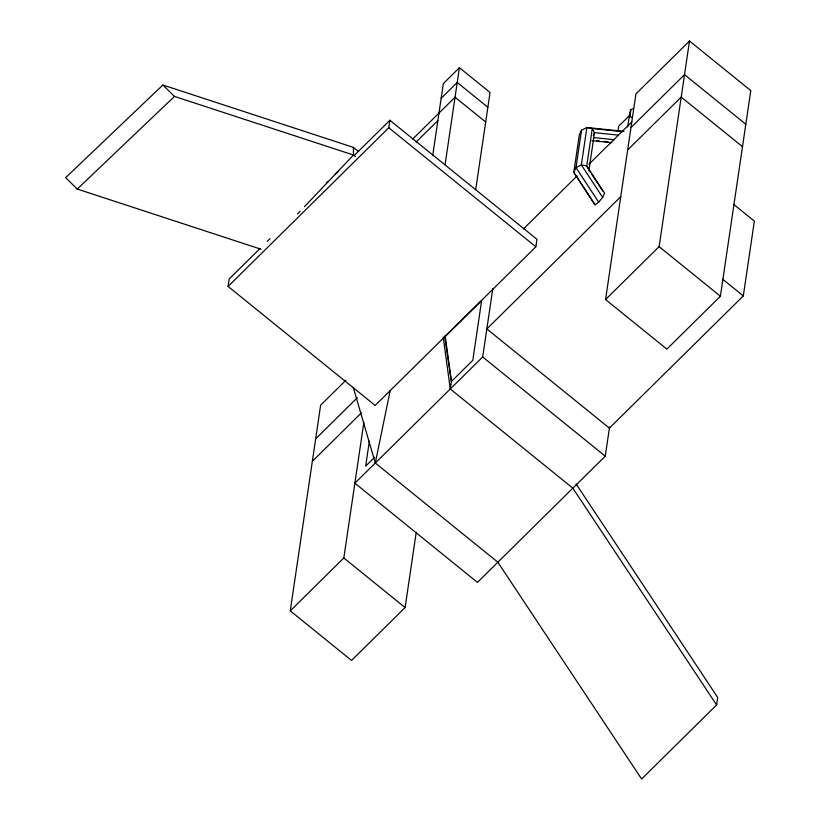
<?xml version="1.0" encoding="UTF-8"?>
<svg xmlns="http://www.w3.org/2000/svg" width="820" height="820" viewBox="0 0 820 820"><rect width="100%" height="100%" fill="white"/><g stroke="black" fill="none" stroke-linecap="round" stroke-linejoin="round"><path stroke-width="1.23" d="M354.486 155.236L389.889 120.273L536.967 239.307L535.86 246.789L375.17 405.459L228.093 286.426L229.2 278.943L260.063 248.47M416.222 532.323L405.111 607.569L351.544 660.448L290.27 610.859L320.63 405.213L346.05 380.111M228.093 286.426L388.782 127.756L389.889 120.273M290.27 610.859L343.826 557.969L363.865 422.3M369.359 441.201L365.679 466.129L374.607 457.314M432.683 155.697L443.333 83.568L459.405 67.701L490.042 92.496L475.682 189.717M445.045 164.912L459.405 67.701M353.215 387.204L375.293 463.023L497.853 562.223L641.619 779L716.608 704.954L572.842 488.177L450.282 388.987L451.389 381.505L445.209 335.831M609.567 427.015L605.262 456.166L477.435 582.384L354.875 483.185L482.693 356.977L492.81 288.507M623.989 131.385L586.884 127.52L581.524 130.195L575.999 167.587L573.785 172.385L595.053 204.815L598.672 202.171L602.628 197.343L604.586 193.151L586.73 165.917L592.255 128.525L622.575 131.692M590.338 172.118L588.965 170.017L594.49 132.635L592.255 128.525L586.884 127.52L581.37 164.912L602.628 197.343M617.983 131.169L618.721 126.188L629.432 115.61L632.302 117.936M627.761 126.905L629.883 112.258L630.877 109.665L633.675 108.517M629.78 117.137L630.877 109.665M605.57 299.536L635.93 93.89L689.497 41L750.782 90.6L720.411 296.235L666.845 349.125L605.57 299.536L659.126 246.646L689.497 41M620.75 196.708L486.834 328.933L609.403 428.122L743.309 295.907L754.359 221.123L733.603 204.323M716.608 704.954L717.715 697.482L576.06 483.882M375.293 463.023L390.207 390.474M581.524 130.195L579.309 135.003L573.785 172.385L595.053 204.815M593.157 135.515L594.49 132.635L618.178 135.105M297.486 214.03L300.11 211.263M304.486 206.66L353.502 155.031L353.389 147.395L162.883 85.013L65.641 177.653L77.254 189.051L260.914 249.188M267.33 241.295L270.057 238.61M326.339 183.024L328.154 181.23M335.421 174.065L338.147 171.37M441.15 98.328L457.222 82.461L487.859 107.266M412.716 139.01L455.038 97.221L485.686 122.026M416.14 142.024L437.87 120.571M523.385 228.964L577.136 175.9M588.975 164.205L631.789 121.934M315.669 438.864L357.428 397.628M630.959 127.541L684.526 74.651L745.81 124.25M312.348 461.301L361.374 412.89M627.649 149.978L681.215 97.088L742.5 146.677M444.419 337.276L481.647 300.53L472.812 360.349L451.389 381.505L444.635 336.19M77.254 189.051L174.496 96.422L353.502 155.031L355.47 156.63M593.495 137.555L614.344 139.728M596.704 140.681L599.225 140.948M604.278 141.47L608.071 141.87M591.896 140.63L611.843 142.711M722.553 279.107L743.309 295.907M659.126 246.646L720.411 296.235M388.782 127.756L535.86 246.789M353.389 147.395L358.35 151.413M482.693 356.977L605.262 456.166M343.826 557.969L405.111 607.569M162.883 85.013L174.496 96.422M591.712 174.219L602.72 190.998M598.672 202.171L575.999 167.587L581.37 164.912L586.73 165.917L588.965 170.017M443.2 337.02L450.282 388.987"/></g></svg>
